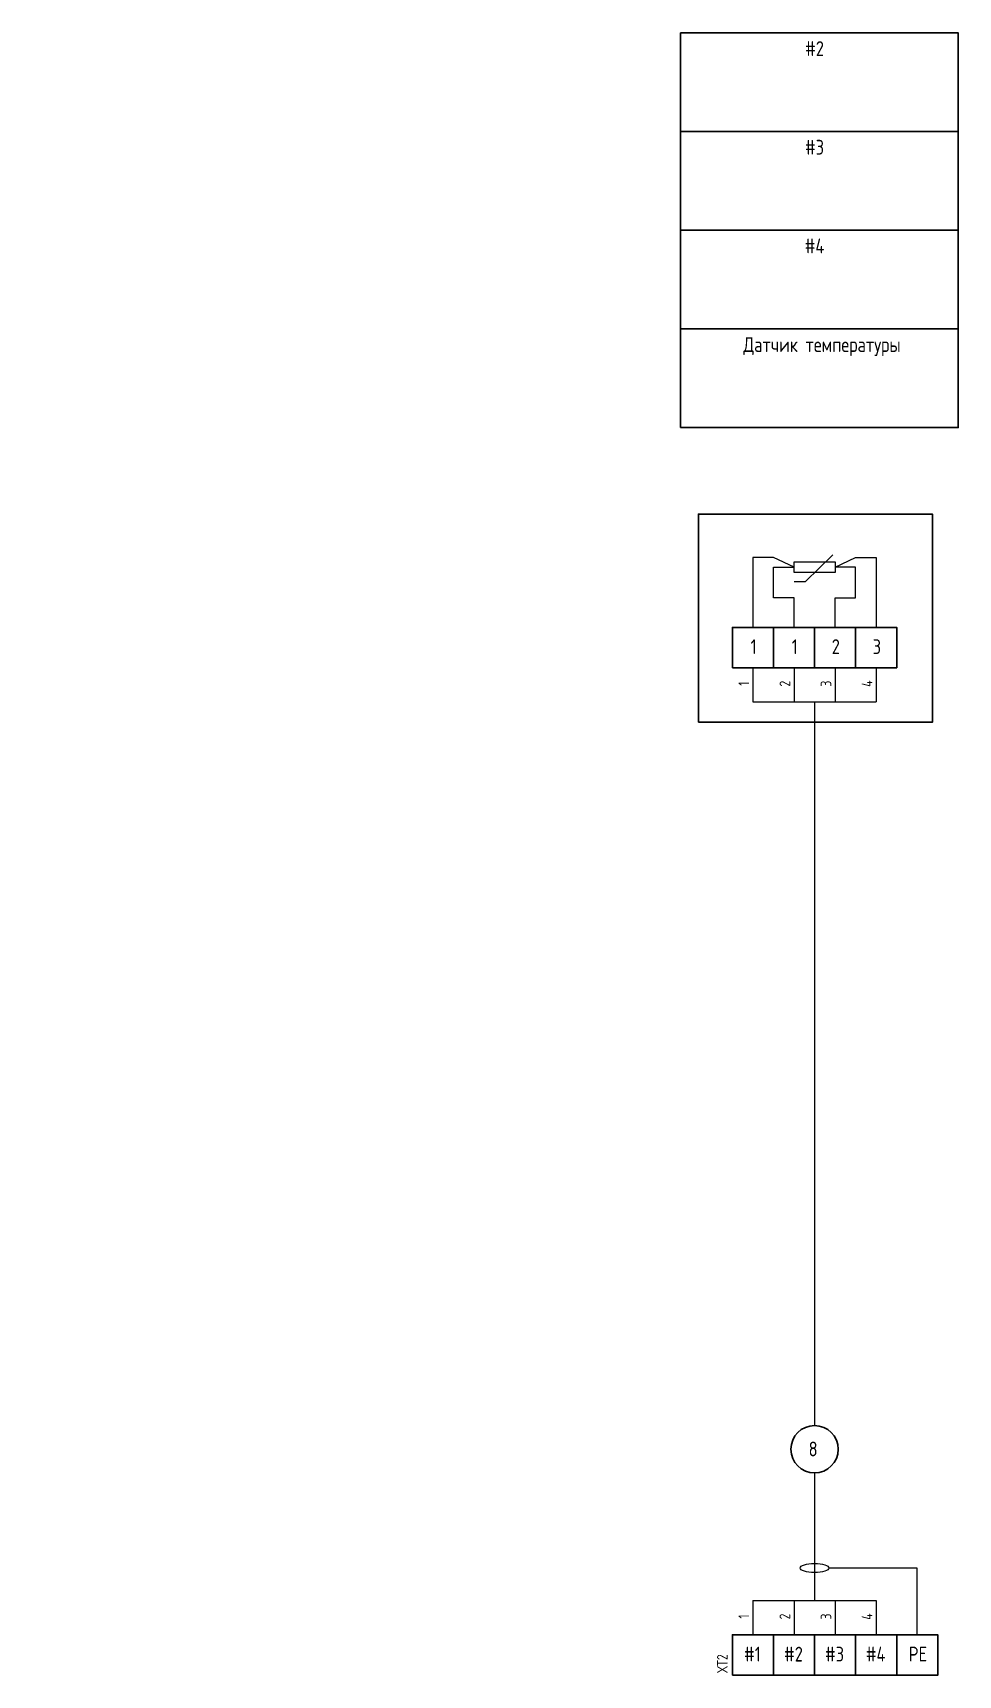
# Model space of a CAD drawing. Header units: millimetres. Extents: x 4483 to 4596, y 5948 to 6147.
import ezdxf

# ---------------------------------------------------------------- set-up
doc = ezdxf.new("R2010")
doc.units = ezdxf.units.MM
for name, color, linetype in [('Headers', 7, 'Continuous'), ('XT2', 7, 'Continuous'), ('Кабель', 7, 'Continuous')]:
    doc.layers.add(name, color=color, linetype=linetype)
doc.layers.add('Слой1', color=7, linetype='Continuous', lineweight=30)
doc.styles.add('GOST_A', font='GOST_0.TTF')
pattern_1 = [(37.5, (5, -6.084), (-1.60003, 48.94132), [0, -38.608, 0, -43.18, 0, -41.275]), (7.5, (5, -6.084), (44.95233, 71.6825), [0, -20.828, 0, -34.798, 0, -13.335]), (327.5, (-26.24, -6.084), (79.09924, 0.14372), [0, -12.7, 0, -45.72, 0, -59.69]), (317.5, (-26.24, -6.084), (76.35565, 22.29293), [0, -6.35, 0, -29.972, 0, -34.29])]
pattern_2 = [(37.5, (10, -11.084), (-1.60003, 48.94132), [0, -38.608, 0, -43.18, 0, -41.275]), (7.5, (10, -11.084), (44.95233, 71.6825), [0, -20.828, 0, -34.798, 0, -13.335]), (327.5, (-21.24, -11.084), (79.09924, 0.14372), [0, -12.7, 0, -45.72, 0, -59.69]), (317.5, (-21.24, -11.084), (76.35565, 22.29293), [0, -6.35, 0, -29.972, 0, -34.29])]
pattern_3 = [(37.5, (0.535, 0.098), (-1.60003, 48.94132), [0, -38.608, 0, -43.18, 0, -41.275]), (7.5, (0.535, 0.1), (44.95233, 71.6825), [0, -20.828, 0, -34.798, 0, -13.335]), (327.5, (-30.707, 0.1), (79.09924, 0.14372), [0, -12.7, 0, -45.72, 0, -59.69]), (317.5, (-30.71, 0.1), (76.35565, 22.29293), [0, -6.35, 0, -29.972, 0, -34.29])]
pattern_4 = [(37.5, (0.322, 0.16), (-1.60003, 48.94132), [0, -38.608, 0, -43.18, 0, -41.275]), (7.5, (0.32, 0.16), (44.95233, 71.6825), [0, -20.828, 0, -34.798, 0, -13.335]), (327.5, (-30.92, 0.16), (79.09924, 0.14372), [0, -12.7, 0, -45.72, 0, -59.69]), (317.5, (-30.92, 0.16), (76.35565, 22.29293), [0, -6.35, 0, -29.972, 0, -34.29])]

msp = doc.modelspace()

# ---------------------------------------------------------------- hatches: boundary and pattern name
at = {"layer": 'Слой1', "lineweight": -3}
h = msp.add_hatch(dxfattribs=at)
h.set_pattern_fill('AR-SAND', color=256)
h.set_pattern_definition([(37.5, (-1.567, -0.148), (-1.60003, 48.94132), [0, -38.608, 0, -43.18, 0, -41.275]), (7.5, (-1.57, -0.15), (44.95233, 71.6825), [0, -20.828, 0, -34.798, 0, -13.335]), (327.5, (-32.81, -0.15), (79.09924, 0.14372), [0, -12.7, 0, -45.72, 0, -59.69]), (317.5, (-32.81, -0.15), (76.35565, 22.29293), [0, -6.35, 0, -29.972, 0, -34.29])])
h.paths.add_polyline_path([(4483.15, 6127.95, 1), (4483.92, 6127.95, 1)])
h = msp.add_hatch(dxfattribs=at)
h.set_pattern_fill('AR-SAND', color=256)
h.set_pattern_definition([(37.5, (-0.368, -0.234), (-1.60003, 48.94132), [0, -38.608, 0, -43.18, 0, -41.275]), (7.5, (-0.37, -0.234), (44.95233, 71.6825), [0, -20.828, 0, -34.798, 0, -13.335]), (327.5, (-31.61, -0.234), (79.09924, 0.14372), [0, -12.7, 0, -45.72, 0, -59.69]), (317.5, (-31.61, -0.234), (76.35565, 22.29293), [0, -6.35, 0, -29.972, 0, -34.29])])
h.paths.add_polyline_path([(4484.35, 6127.86, 1), (4485.12, 6127.86, 1)])
h = msp.add_hatch(dxfattribs=at)
h.set_pattern_fill('AR-SAND', color=256)
h.set_pattern_definition([(37.5, (-0.205, -0.163), (-1.60003, 48.94132), [0, -38.608, 0, -43.18, 0, -41.275]), (7.5, (-0.205, -0.16), (44.95233, 71.6825), [0, -20.828, 0, -34.798, 0, -13.335]), (327.5, (-31.447, -0.163), (79.09924, 0.14372), [0, -12.7, 0, -45.72, 0, -59.69]), (317.5, (-31.45, -0.16), (76.35565, 22.29293), [0, -6.35, 0, -29.972, 0, -34.29])])
h.paths.add_polyline_path([(4484.51, 6127.93, 1), (4485.28, 6127.93, 1)])
h = msp.add_hatch(dxfattribs=at)
h.set_pattern_fill('AR-SAND', color=256)
h.set_pattern_definition([(37.5, (-0.198, -0.163), (-1.60003, 48.94132), [0, -38.608, 0, -43.18, 0, -41.275]), (7.5, (-0.2, -0.16), (44.95233, 71.6825), [0, -20.828, 0, -34.798, 0, -13.335]), (327.5, (-31.44, -0.163), (79.09924, 0.14372), [0, -12.7, 0, -45.72, 0, -59.69]), (317.5, (-31.44, -0.16), (76.35565, 22.29293), [0, -6.35, 0, -29.972, 0, -34.29])])
h.paths.add_polyline_path([(4484.52, 6127.93, 1), (4485.29, 6127.93, 1)])
h = msp.add_hatch(dxfattribs=at)
h.set_pattern_fill('AR-SAND', color=256)
h.set_pattern_definition(pattern_4)
h.paths.add_polyline_path([(4485.04, 6128.26, 1), (4485.81, 6128.26, 1)])
h = msp.add_hatch(dxfattribs=at)
h.set_pattern_fill('AR-SAND', color=256)
h.set_pattern_definition(pattern_4)
h.paths.add_polyline_path([(4485.04, 6128.26, 1), (4485.81, 6128.26, 1)])
h = msp.add_hatch(dxfattribs=at)
h.set_pattern_fill('AR-SAND', color=256)
h.set_pattern_definition(pattern_3)
h.paths.add_polyline_path([(4485.25, 6128.19, 1), (4486.02, 6128.19, 1)])
h = msp.add_hatch(dxfattribs=at)
h.set_pattern_fill('AR-SAND', color=256)
h.set_pattern_definition(pattern_3)
h.paths.add_polyline_path([(4485.25, 6128.19, 1), (4486.02, 6128.19, 1)])
h = msp.add_hatch(dxfattribs=at)
h.set_pattern_fill('AR-SAND', color=256)
h.set_pattern_definition(pattern_3)
h.paths.add_polyline_path([(4485.25, 6128.19, 1), (4486.02, 6128.19, 1)])
h = msp.add_hatch(dxfattribs=at)
h.set_pattern_fill('AR-SAND', color=256)
h.set_pattern_definition(pattern_3)
h.paths.add_polyline_path([(4485.25, 6128.19, 1), (4486.02, 6128.19, 1)])
h = msp.add_hatch(dxfattribs=at)
h.set_pattern_fill('AR-SAND', color=256)
h.set_pattern_definition(pattern_3)
h.paths.add_polyline_path([(4485.25, 6128.19, 1), (4486.02, 6128.19, 1)])
h = msp.add_hatch(dxfattribs=at)
h.set_pattern_fill('AR-SAND', color=256)
h.set_pattern_definition([(37.5, (0.694, 0.063), (-1.60003, 48.94132), [0, -38.608, 0, -43.18, 0, -41.275]), (7.5, (0.694, 0.063), (44.95233, 71.6825), [0, -20.828, 0, -34.798, 0, -13.335]), (327.5, (-30.548, 0.063), (79.09924, 0.14372), [0, -12.7, 0, -45.72, 0, -59.69]), (317.5, (-30.55, 0.06), (76.35565, 22.29293), [0, -6.35, 0, -29.972, 0, -34.29])])
h.paths.add_polyline_path([(4485.41, 6128.16, 1), (4486.18, 6128.16, 1)])
h = msp.add_hatch(dxfattribs=at)
h.set_pattern_fill('AR-SAND', color=256)
h.set_pattern_definition([(37.5, (0.885, -0.06), (-1.60003, 48.94132), [0, -38.608, 0, -43.18, 0, -41.275]), (7.5, (0.885, -0.06), (44.95233, 71.6825), [0, -20.828, 0, -34.798, 0, -13.335]), (327.5, (-30.357, -0.06), (79.09924, 0.14372), [0, -12.7, 0, -45.72, 0, -59.69]), (317.5, (-30.36, -0.06), (76.35565, 22.29293), [0, -6.35, 0, -29.972, 0, -34.29])])
h.paths.add_polyline_path([(4485.6, 6128.03, 1), (4486.37, 6128.03, 1)])
h = msp.add_hatch(dxfattribs=at)
h.set_pattern_fill('AR-SAND', color=256)
h.set_pattern_definition([(37.5, (1.176, -0.31), (-1.60003, 48.94132), [0, -38.608, 0, -43.18, 0, -41.275]), (7.5, (1.176, -0.31), (44.95233, 71.6825), [0, -20.828, 0, -34.798, 0, -13.335]), (327.5, (-30.066, -0.31), (79.09924, 0.14372), [0, -12.7, 0, -45.72, 0, -59.69]), (317.5, (-30.066, -0.31), (76.35565, 22.29293), [0, -6.35, 0, -29.972, 0, -34.29])])
h.paths.add_polyline_path([(4485.89, 6127.78, 1), (4486.66, 6127.78, 1)])
h = msp.add_hatch(dxfattribs=at)
h.set_pattern_fill('AR-SAND', color=256)
h.set_pattern_definition([(37.5, (-1.9, 5.91), (-1.60003, 48.94132), [0, -38.608, 0, -43.18, 0, -41.275]), (7.5, (-1.9, 5.91), (44.95233, 71.6825), [0, -20.828, 0, -34.798, 0, -13.335]), (327.5, (-33.143, 5.91), (79.09924, 0.14372), [0, -12.7, 0, -45.72, 0, -59.69]), (317.5, (-33.14, 5.91), (76.35565, 22.29293), [0, -6.35, 0, -29.972, 0, -34.29])])
h.paths.add_polyline_path([(4484.71, 6127.01, 1), (4485.48, 6127.01, 1)])
h = msp.add_hatch(dxfattribs=at)
h.set_pattern_fill('AR-SAND', color=256)
h.set_pattern_definition(pattern_1)
h.paths.add_polyline_path([(4489.71, 6122.01, 1), (4490.48, 6122.01, 1)])
h = msp.add_hatch(dxfattribs=at)
h.set_pattern_fill('AR-SAND', color=256)
h.set_pattern_definition(pattern_1)
h.paths.add_polyline_path([(4489.71, 6122.01, 1), (4490.48, 6122.01, 1)])
h = msp.add_hatch(dxfattribs=at)
h.set_pattern_fill('AR-SAND', color=256)
h.set_pattern_definition([(37.5, (3.1, 0.91), (-1.60003, 48.94132), [0, -38.608, 0, -43.18, 0, -41.275]), (7.5, (3.1, 0.91), (44.95233, 71.6825), [0, -20.828, 0, -34.798, 0, -13.335]), (327.5, (-28.143, 0.91), (79.09924, 0.14372), [0, -12.7, 0, -45.72, 0, -59.69]), (317.5, (-28.14, 0.91), (76.35565, 22.29293), [0, -6.35, 0, -29.972, 0, -34.29])])
h.paths.add_polyline_path([(4489.71, 6122.01, 1), (4490.48, 6122.01, 1)])
h = msp.add_hatch(dxfattribs=at)
h.set_pattern_fill('AR-SAND', color=256)
h.set_pattern_definition(pattern_2)
h.paths.add_polyline_path([(4494.71, 6117.01, 1), (4495.48, 6117.01, 1)])
h = msp.add_hatch(dxfattribs=at)
h.set_pattern_fill('AR-SAND', color=256)
h.set_pattern_definition(pattern_2)
h.paths.add_polyline_path([(4494.71, 6117.01, 1), (4495.48, 6117.01, 1)])
h = msp.add_hatch(dxfattribs=at)
h.set_pattern_fill('AR-SAND', color=256)
h.set_pattern_definition([(37.5, (8.1, -4.09), (-1.60003, 48.94132), [0, -38.608, 0, -43.18, 0, -41.275]), (7.5, (8.1, -4.09), (44.95233, 71.6825), [0, -20.828, 0, -34.798, 0, -13.335]), (327.5, (-23.143, -4.09), (79.09924, 0.14372), [0, -12.7, 0, -45.72, 0, -59.69]), (317.5, (-23.14, -4.09), (76.35565, 22.29293), [0, -6.35, 0, -29.972, 0, -34.29])])
h.paths.add_polyline_path([(4494.71, 6117.01, 1), (4495.48, 6117.01, 1)])
h = msp.add_hatch(dxfattribs=at)
h.set_pattern_fill('AR-SAND', color=256)
h.set_pattern_definition([(37.5, (0.48, 1.17), (-1.60003, 48.94132), [0, -38.608, 0, -43.18, 0, -41.275]), (7.5, (0.48, 1.17), (44.9523, 71.6825), [0, -20.828, 0, -34.798, 0, -13.335]), (327.5, (-30.76, 1.17), (79.09924, 0.14372), [0, -12.7, 0, -45.72, 0, -59.69]), (317.5, (-30.76, 1.17), (76.35565, 22.29293), [0, -6.35, 0, -29.972, 0, -34.29])])
h.paths.add_polyline_path([(4501.82, 5959.94, 1), (4502.59, 5959.94, 1)])
h = msp.add_hatch(dxfattribs=at)
h.set_pattern_fill('AR-SAND', color=256)
h.set_pattern_definition([(37.5, (5.33, 1.215), (-1.60003, 48.94132), [0, -38.608, 0, -43.18, 0, -41.275]), (7.5, (5.33, 1.215), (44.9523, 71.6825), [0, -20.828, 0, -34.798, 0, -13.335]), (327.5, (-25.912, 1.215), (79.09924, 0.14372), [0, -12.7, 0, -45.72, 0, -59.69]), (317.5, (-25.91, 1.215), (76.35565, 22.29293), [0, -6.35, 0, -29.972, 0, -34.29])])
h.paths.add_polyline_path([(4505.04, 5959.31, 1), (4505.81, 5959.31, 1)])

# ---------------------------------------------------------------- linework, layer by layer
at = {"layer": 'Кабель'}
for p, q in [((4570.78, 6070.08), (4570.78, 6065.92)), ((4575.78, 6070.08), (4575.78, 6065.92)), ((4580.78, 6070.08), (4580.78, 6065.92)), ((4585.78, 6070.08), (4585.78, 6065.92)), ((4570.78, 6065.92), (4585.78, 6065.92)), ((4578.28, 6065.92), (4578.28, 5977.91)), ((4578.28, 5972.15), (4578.28, 5956.62)), ((4570.78, 5956.62), (4585.78, 5956.62)), ((4570.78, 5956.62), (4570.78, 5952.46)), ((4575.78, 5956.62), (4575.78, 5952.46)), ((4580.78, 5956.62), (4580.78, 5952.46)), ((4585.78, 5956.62), (4585.78, 5952.46))]:
    msp.add_line(p, q, dxfattribs=at)
at = {"layer": 'Слой1', "lineweight": -3}
for p, q in [((4573.28, 6083.47), (4570.78, 6083.47)), ((4570.78, 6083.47), (4570.78, 6074.99)), ((4575.78, 6082.3), (4573.28, 6083.47)), ((4573.28, 6078.56), (4573.28, 6082.3)), ((4573.28, 6082.3), (4575.78, 6082.3)), ((4577.16, 6080.57), (4580.5, 6083.8)), ((4580.78, 6082.3), (4583.28, 6083.47)), ((4583.28, 6082.3), (4580.78, 6082.3)), ((4583.28, 6083.47), (4585.78, 6083.47)), ((4583.28, 6078.56), (4583.28, 6082.3)), ((4585.78, 6083.47), (4585.78, 6074.99)), ((4575.78, 6080.57), (4577.16, 6080.57)), ((4575.78, 6078.56), (4573.28, 6078.56)), ((4575.78, 6074.99), (4575.78, 6078.56)), ((4580.78, 6074.99), (4580.78, 6078.56)), ((4580.78, 6078.56), (4583.28, 6078.56)), ((4590.78, 5960.58), (4580.02, 5960.58)), ((4590.78, 5952.46), (4590.78, 5960.58))]:
    msp.add_line(p, q, dxfattribs=at)
at = {"layer": 'Слой1', "color": 7, "lineweight": 30}
for points in [[(4561.97, 6135.29), (4595.76, 6135.29), (4595.76, 6147.29), (4561.97, 6147.29)], [(4561.97, 6123.29), (4595.76, 6123.29), (4595.76, 6135.29), (4561.97, 6135.29)], [(4561.97, 6111.29), (4595.76, 6111.29), (4595.76, 6123.29), (4561.97, 6123.29)], [(4561.97, 6099.29), (4595.76, 6099.29), (4595.76, 6111.29), (4561.97, 6111.29)], [(4564.14, 6063.44), (4592.62, 6063.44), (4592.62, 6088.77), (4564.14, 6088.77)], [(4568.28, 6070.08), (4573.28, 6070.08), (4573.28, 6074.99), (4568.28, 6074.99)], [(4573.28, 6070.08), (4578.28, 6070.08), (4578.28, 6074.99), (4573.28, 6074.99)], [(4578.28, 6070.08), (4583.28, 6070.08), (4583.28, 6074.99), (4578.28, 6074.99)], [(4583.28, 6070.08), (4588.28, 6070.08), (4588.28, 6074.99), (4583.28, 6074.99)], [(4568.28, 5947.55), (4573.28, 5947.55), (4573.28, 5952.46), (4568.28, 5952.46)], [(4573.28, 5947.55), (4578.28, 5947.55), (4578.28, 5952.46), (4573.28, 5952.46)], [(4578.28, 5947.55), (4583.28, 5947.55), (4583.28, 5952.46), (4578.28, 5952.46)], [(4583.28, 5947.55), (4588.28, 5947.55), (4588.28, 5952.46), (4583.28, 5952.46)], [(4588.28, 5947.55), (4593.28, 5947.55), (4593.28, 5952.46), (4588.28, 5952.46)]]:
    msp.add_lwpolyline(points, close=True, dxfattribs=at)
at = {"layer": 'Слой1', "lineweight": -3}
msp.add_lwpolyline([(4575.78, 6082.94), (4580.78, 6082.94), (4580.78, 6081.66), (4575.78, 6081.66)], close=True, dxfattribs=at)
at = {"layer": 'Слой1'}
msp.add_circle((4578.28, 5975.03), 2.88, dxfattribs=at)
at = {"layer": 'Слой1', "lineweight": -3}
msp.add_ellipse((4578.28, 5960.58), major_axis=(1.75, 0), ratio=0.313092, dxfattribs=at)

# ---------------------------------------------------------------- texts
at = {"layer": 'Headers', "lineweight": -3, "char_height": 1.8, "attachment_point": 1, "style": 'GOST_A'}
for s, insert in [('\\pxqc;#2', (4567.22, 6146.28)), ('\\pxqc;#3', (4567.22, 6134.28)), ('\\pxqc;#4', (4567.22, 6122.28))]:
    msp.add_mtext_dynamic_manual_height_columns(s, width=22.1167, gutter_width=15, heights=[7.1], dxfattribs=dict(at, insert=insert))
at = {"layer": 'XT2', "lineweight": -3, "char_height": 1.8, "attachment_point": 1, "style": 'GOST_A'}
for s, insert in [('\\pxqc;#1', (4568.9, 5951.01)), ('\\pxqc;#2', (4573.9, 5951.01)), ('\\pxqc;#3', (4578.9, 5951.01)), ('\\pxqc;#4', (4583.9, 5951.01))]:
    msp.add_mtext_dynamic_manual_height_columns(s, width=3.6299, gutter_width=15, heights=[1.76], dxfattribs=dict(at, insert=insert))
at = {"layer": 'Слой1', "lineweight": -3, "char_height": 1.8, "attachment_point": 1, "style": 'GOST_A'}
for s, width, heights, insert in [('\\pxqc;Датчик температуры', 31.2072, [12.42], (4563.59, 6110.28)), ('\\pxqc;1', 3.6299, [1.76], (4569.05, 6073.54)), ('\\pxqc;1', 3.6299, [1.76], (4574.05, 6073.54)), ('\\pxqc;2', 3.6299, [1.76], (4579.05, 6073.54)), ('\\pxqc;3', 3.6299, [1.76], (4584.05, 6073.54)), ('\\pxqc;8', 3.6299, [1.76], (4576.29, 5975.96)), ('\\pxqc;PE', 3.6299, [1.76], (4589.05, 5951.01))]:
    msp.add_mtext_dynamic_manual_height_columns(s, width=width, gutter_width=15, heights=heights, dxfattribs=dict(at, insert=insert))
at = {"layer": 'Слой1', "lineweight": -3, "char_height": 1.3, "attachment_point": 1, "rotation": 90, "style": 'GOST_A'}
for s, insert in [('\\pxqc;1', (4569.02, 6066.33)), ('\\pxqc;2', (4574.02, 6066.33)), ('\\pxqc;3', (4579.02, 6066.33)), ('\\pxqc;4', (4584.02, 6066.33)), ('\\pxqc;1', (4569.02, 5952.87)), ('\\pxqc;2', (4574.02, 5952.87)), ('\\pxqc;3', (4579.02, 5952.87)), ('\\pxqc;4', (4584.02, 5952.87)), ('\\pxqc;ХТ2', (4566.41, 5947.15))]:
    msp.add_mtext_dynamic_manual_height_columns(s, width=3.6299, gutter_width=15, heights=[1.76], dxfattribs=dict(at, insert=insert))

doc.saveas('drawing.dxf')
